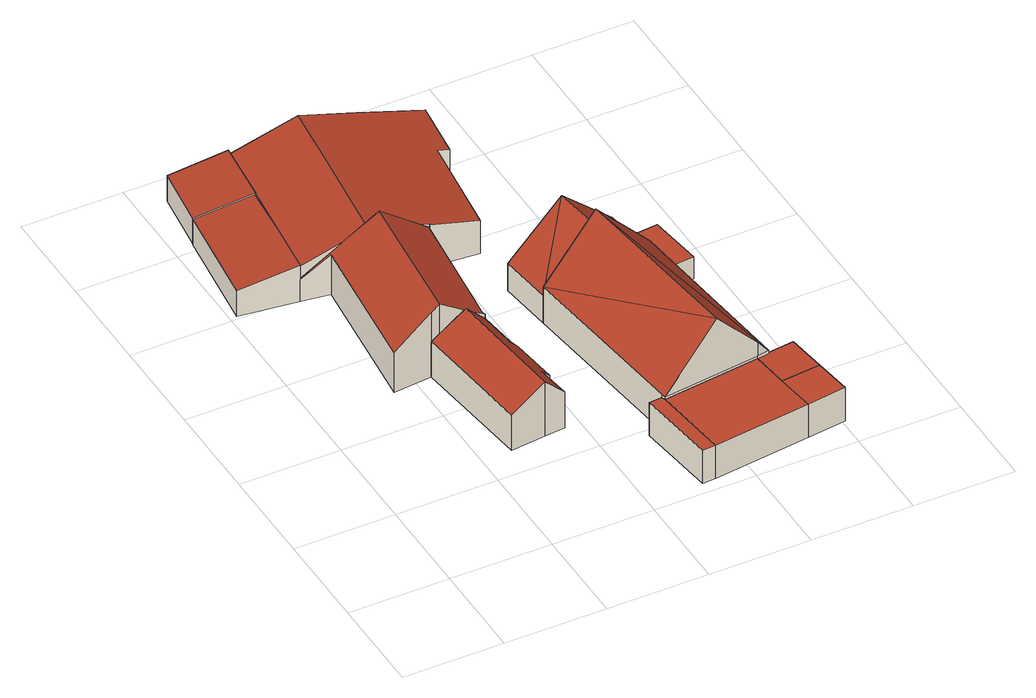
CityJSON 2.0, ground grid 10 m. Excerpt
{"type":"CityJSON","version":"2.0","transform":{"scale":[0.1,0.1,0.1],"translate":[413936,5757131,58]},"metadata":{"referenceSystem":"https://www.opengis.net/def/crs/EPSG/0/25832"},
"CityObjects":{
"building1":{"type":"Building","attributes":{"Gemeindeschluessel":"05570044","Geometrietyp2DReferenz":"3000","function":"51009_1610","roofType":"2100","measuredHeight":4.04},"geometry":[{"type":"Solid","lod":"2","boundaries":[[[[0,1,2,3]],[[4,5,1,0]],[[6,7,5,4]],[[3,2,7,6]],[[4,0,3,6]],[[1,5,7,2]]]],"semantics":{"surfaces":[{"type":"WallSurface"},{"type":"RoofSurface"},{"type":"GroundSurface"}],"values":[[0,0,0,0,1,2]]}}]},
"building2":{"type":"Building","attributes":{"Gemeindeschluessel":"05570044","Geometrietyp2DReferenz":"3000","function":"31001_2700"},"children":["building2-1","building2-2","building2-3","building2-4"]},
"building2-1":{"type":"BuildingPart","attributes":{"roofType":"3100","measuredHeight":5.99},"parents":["building2"],"geometry":[{"type":"Solid","lod":"2","boundaries":[[[[8,9,10,11]],[[12,13,9,8]],[[14,15,13,12]],[[16,17,15,14]],[[18,19,17,16]],[[20,21,19,18]],[[22,23,21,20]],[[24,25,23,22]],[[18,16,14,12,8,11,26,27,20]],[[28,29,24,22,20,27]],[[10,9,13,15,17,19,21,23,25,30,31]],[[32,27,26]],[[10,31,32,26,11]],[[28,27,32]],[[30,29,28,32,31]],[[25,24,29,30]]]],"semantics":{"surfaces":[{"type":"WallSurface"},{"type":"RoofSurface"},{"type":"GroundSurface"},{"type":"ClosureSurface"}],"values":[[0,0,0,0,0,0,0,0,1,1,2,0,3,0,3,3]]}}]},
"building2-2":{"type":"BuildingPart","attributes":{"roofType":"3100","measuredHeight":6.05},"parents":["building2"],"geometry":[{"type":"Solid","lod":"2","boundaries":[[[[33,34,35,36]],[[37,38,34,33]],[[39,40,38,37]],[[41,42,43,40,39]],[[44,45,46,47]],[[48,49,45,44]],[[50,51,49,48]],[[52,53,51,50]],[[36,35,53,52]],[[44,47,54,55,56,48]],[[57,58,41,39,37,33,36,52,50,48,56]],[[34,38,40,43,59,60,61,46,45,49,51,53,35]],[[42,41,58]],[[59,57,56,60]],[[43,42,58,57,59]],[[62,55,54]],[[56,55,62,61,60]],[[46,61,62,54,47]]]],"semantics":{"surfaces":[{"type":"WallSurface"},{"type":"RoofSurface"},{"type":"GroundSurface"},{"type":"ClosureSurface"}],"values":[[0,0,0,0,0,0,0,0,0,1,1,2,0,3,3,0,3,3]]}}]},
"building2-3":{"type":"BuildingPart","attributes":{"roofType":"3100","measuredHeight":7.62},"parents":["building2"],"geometry":[{"type":"Solid","lod":"2","boundaries":[[[[63,64,65,66]],[[62,61,64,63]],[[67,40,43,42]],[[68,69,40,67]],[[70,71,69,68]],[[72,11,10,71,70]],[[73,74,25,24,75]],[[66,65,74,73]],[[28,32,26,72,70,68,67,42,58,76,77]],[[55,62,63,66,73,75,77,76]],[[64,61,60,59,43,40,69,71,10,31,30,25,74,65]],[[56,55,76,57]],[[60,56,57,59]],[[61,62,55,56,60]],[[57,76,58]],[[57,58,42,43,59]],[[28,77,29]],[[11,72,26]],[[10,11,26,32,31]],[[31,32,28,29,30]],[[24,29,77,75]],[[29,24,25,30]]]],"semantics":{"surfaces":[{"type":"WallSurface"},{"type":"RoofSurface"},{"type":"GroundSurface"},{"type":"ClosureSurface"}],"values":[[0,0,0,0,0,0,0,0,1,1,2,0,3,3,0,3,0,0,3,3,0,3]]}}]},
"building2-4":{"type":"BuildingPart","attributes":{"roofType":"2100","measuredHeight":4},"parents":["building2"],"geometry":[{"type":"Solid","lod":"2","boundaries":[[[[78,47,46,79,80]],[[81,82,64,83]],[[80,79,82,81]],[[83,78,80,81]],[[46,61,64,82,79]],[[61,54,47,78,83,64]],[[46,47,54,61]]]],"semantics":{"surfaces":[{"type":"WallSurface"},{"type":"RoofSurface"},{"type":"GroundSurface"},{"type":"ClosureSurface"}],"values":[[0,0,0,1,2,0,3]]}}]},
"building3":{"type":"Building","attributes":{"Gemeindeschluessel":"05570044","Geometrietyp2DReferenz":"3000","function":"31001_1000"},"address":[{"country":"Germany","locality":"Telgte","thoroughfareNumber":"17","thoroughfareName":"Schwienhorst"}],"children":["building3-1","building3-2","building3-3","building3-4"]},
"building3-1":{"type":"BuildingPart","attributes":{"roofType":"1000","measuredHeight":3.75},"parents":["building3"],"geometry":[{"type":"Solid","lod":"2","boundaries":[[[[84,85,86,87]],[[88,89,90,91]],[[91,92,84,87,88]],[[86,85,93,90,89]],[[86,89,88,87]],[[85,84,92,93]],[[93,92,91,90]]]],"semantics":{"surfaces":[{"type":"WallSurface"},{"type":"RoofSurface"},{"type":"GroundSurface"},{"type":"ClosureSurface"}],"values":[[0,0,1,2,3,3,3]]}}]},
"building3-2":{"type":"BuildingPart","attributes":{"roofType":"1000","measuredHeight":3.72},"parents":["building3"],"geometry":[{"type":"Solid","lod":"2","boundaries":[[[[94,95,89,88]],[[96,97,95,94]],[[87,86,97,96]],[[96,94,88,87]],[[95,97,86,89]],[[86,87,88,89]]]],"semantics":{"surfaces":[{"type":"WallSurface"},{"type":"RoofSurface"},{"type":"GroundSurface"},{"type":"ClosureSurface"}],"values":[[0,0,0,1,2,3]]}}]},
"building3-3":{"type":"BuildingPart","attributes":{"roofType":"3100","measuredHeight":10.11},"parents":["building3"],"geometry":[{"type":"Solid","lod":"2","boundaries":[[[[98,99,100,101,102]],[[103,104,99,98]],[[105,106,104,103]],[[107,108,106,105]],[[109,91,90,108,107]],[[110,103,111,107]],[[112,107,111,113]],[[111,98,113]],[[102,114,113,98]],[[112,113,114,109]],[[112,109,107]],[[110,107,105]],[[110,105,103]],[[111,103,98]],[[93,100,99,104,106,108,90]],[[91,109,114,92]],[[93,90,91,92]],[[92,114,102,101]],[[92,101,100,93]]]],"semantics":{"surfaces":[{"type":"WallSurface"},{"type":"RoofSurface"},{"type":"GroundSurface"},{"type":"ClosureSurface"}],"values":[[0,0,0,0,0,1,1,1,1,0,0,0,0,0,2,0,3,0,3]]}}]},
"building3-4":{"type":"BuildingPart","attributes":{"roofType":"1000","measuredHeight":3.75},"parents":["building3"],"geometry":[{"type":"Solid","lod":"2","boundaries":[[[[115,116,85,84]],[[117,118,116,115]],[[101,100,118,117]],[[117,115,84,92,101]],[[116,118,100,93,85]],[[85,93,92,84]],[[100,101,92,93]]]],"semantics":{"surfaces":[{"type":"WallSurface"},{"type":"RoofSurface"},{"type":"GroundSurface"},{"type":"ClosureSurface"}],"values":[[0,0,0,1,2,3,3]]}}]},
"building4":{"type":"Building","attributes":{"Gemeindeschluessel":"05570044","Geometrietyp2DReferenz":"3000","function":"31001_2700","roofType":"5000","measuredHeight":8.03},"geometry":[{"type":"Solid","lod":"2","boundaries":[[[[119,120,99,121]],[[122,123,120,119]],[[124,125,123,122]],[[126,104,125,124]],[[121,99,104,126]],[[127,126,124]],[[127,124,122]],[[122,128,127]],[[121,127,128]],[[128,119,121]],[[126,127,121]],[[119,128,122]],[[120,123,125,104,99]]]],"semantics":{"surfaces":[{"type":"WallSurface"},{"type":"RoofSurface"},{"type":"GroundSurface"}],"values":[[0,0,0,0,0,1,1,1,1,1,0,0,2]]}}]},
"building5":{"type":"Building","attributes":{"Gemeindeschluessel":"05570044","Geometrietyp2DReferenz":"3000","function":"51009_1610","roofType":"1000","measuredHeight":3.51},"geometry":[{"type":"Solid","lod":"2","boundaries":[[[[88,129,130,94]],[[91,131,129,88]],[[132,133,131,91]],[[134,135,133,132]],[[136,137,135,134]],[[94,130,137,136]],[[134,132,91,88,94,136]],[[129,131,133,135,137,130]]]],"semantics":{"surfaces":[{"type":"WallSurface"},{"type":"RoofSurface"},{"type":"GroundSurface"}],"values":[[0,0,0,0,0,0,1,2]]}}]},
"building6":{"type":"Building","attributes":{"Gemeindeschluessel":"05570044","Geometrietyp2DReferenz":"3000","function":"31001_2700","roofType":"1000","measuredHeight":2.55},"geometry":[{"type":"Solid","lod":"2","boundaries":[[[[138,125,104,139]],[[140,141,125,138]],[[142,143,141,140]],[[144,106,143,142]],[[139,104,106,144]],[[142,140,138,139,144]],[[125,141,143,106,104]]]],"semantics":{"surfaces":[{"type":"WallSurface"},{"type":"RoofSurface"},{"type":"GroundSurface"}],"values":[[0,0,0,0,0,1,2]]}}]}
},
"vertices":[
[84,564,41],[84,564,1],[28,571,1],[28,571,29],[77,501,41],[77,501,1],[20,509,29],[20,509,1],
[176,219,40],[176,219,0],[172,258,0],[172,258,39],[184,220,30],[184,220,0],[190,173,30],[190,173,0],[180,172,40],[180,172,0],[185,136,40],[185,136,0],[165,134,60],[165,134,0],[130,130,39],[130,130,0],[116,252,39],[116,252,0],[159,256,53],[152,255,60],[150,255,59],[125,253,44],[125,253,0],[152,255,0],[152,255,58],
[246,484,36],[246,484,0],[257,482,0],[257,482,34],[233,381,37],[233,381,0],[186,385,47],[186,385,0],[186,386,47],[186,386,44],[186,386,0],[84,564,36],[84,564,0],[77,501,0],[77,501,36],[148,556,61],[148,556,0],[201,549,49],[201,549,0],[264,540,34],[264,540,0],[65,398,37],[105,394,52],[128,392,61],[139,390,58],[178,387,49],[139,390,0],[128,392,0],[65,398,0],[65,398,24],
[65,396,24],[65,396,0],[93,392,0],[93,392,44],[186,385,44],[185,385,44],[185,385,0],[171,261,44],[171,261,0],[172,258,44],[78,248,44],[78,248,0],[116,252,71],[139,390,77],[125,253,77],
[77,501,40],[20,509,0],[20,509,28],[7,404,28],[7,404,0],[65,396,40],
[266,11,39],[266,11,2],[363,23,2],[363,23,39],[358,62,39],[358,62,2],[354,99,2],[354,99,39],[257,87,39],[257,87,2],
[397,66,39],[397,66,2],[402,28,39],[402,28,2],
[235,269,42],[235,269,2],[256,91,2],[256,91,39],[256,91,42],[346,282,42],[346,282,2],[348,258,42],[348,258,2],[366,101,42],[366,101,2],[354,99,42],[348,258,43],[290,276,103],[354,99,57],[312,94,103],[257,87,42],
[253,10,39],[253,10,2],[243,90,39],[243,90,2],
[229,323,32],[229,323,2],[235,269,32],[338,336,32],[338,336,2],[341,312,32],[341,312,2],[346,282,32],[292,276,82],[285,329,82],
[358,62,4],[397,66,4],[354,99,4],[366,101,39],[366,101,4],[366,102,39],[366,102,4],[392,105,39],[392,105,4],
[341,312,27],[346,282,27],[371,315,27],[371,315,2],[378,261,27],[378,261,2],[348,258,27]
]}
